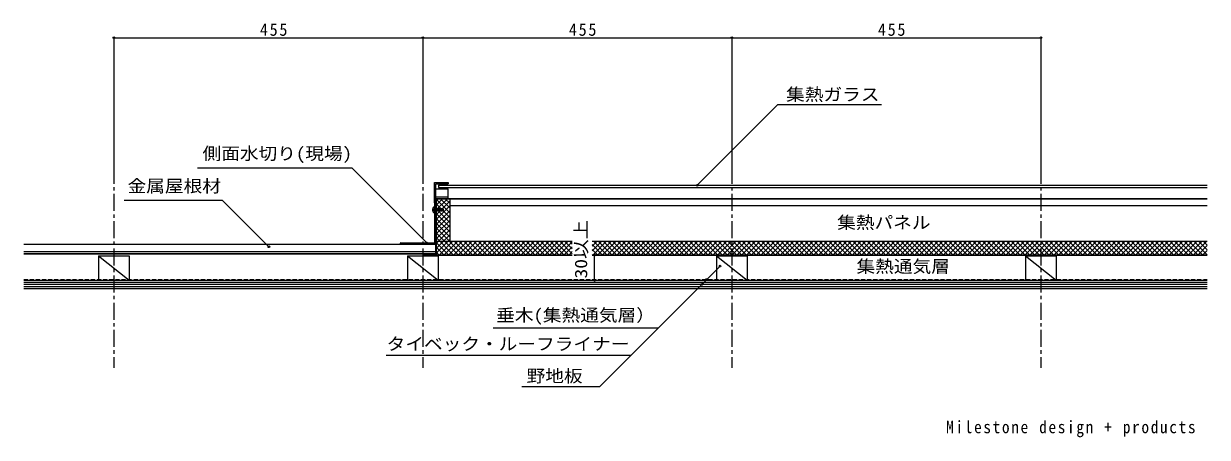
# Model space of a CAD drawing. Units: millimetres, scale not verified. Extents: x -981 to 762, y -380 to 229.
import ezdxf
from ezdxf.enums import TextEntityAlignment as Align

# ---------------------------------------------------------------- set-up
doc = ezdxf.new("R2010")
doc.units = ezdxf.units.MM
doc.header["$LTSCALE"] = 5
doc.header["$PDMODE"] = 32
doc.header["$PDSIZE"] = 2.5
doc.linetypes.add('CHAIN1', pattern=[8, 5, -1, 1, -1])
doc.linetypes.add('DASHED1', pattern=[1.8, 1.2, -0.6])
doc.layers.add('0-1', color=7, linetype='Continuous')
doc.styles.add('ＭＳ ゴシック', font='')
doc.styles.add('ＭＳ 明朝', font='')
doc.styles.get('ＭＳ ゴシック').set_extended_font_data('MS Gothic')
doc.styles.get('ＭＳ 明朝').set_extended_font_data('MS Mincho')

msp = doc.modelspace()

# ---------------------------------------------------------------- linework, layer by layer
at = {"layer": '0-1'}
for p, q in [((-848.324, 208.495), (-393.324, 208.495)), ((-848.324, 208.495), (-848.324, 18.54)), ((-393.324, 208.495), (-393.324, 18.54)), ((-393.324, 208.495), (61.676, 208.495)), ((61.676, 208.495), (61.676, 18.54)), ((61.676, 208.495), (516.676, 208.495)), ((516.676, 208.495), (516.676, 18.54)), ((10.74, -8.53), (129.344, 110.074)), ((129.344, 110.074), (282.07, 110.074)), ((-497.686, 16.578), (-725.132, 16.578)), ((-387.728, -93.38), (-497.686, 16.578)), ((-376.324, -34.38), (-376.324, -4.38)), ((-376.324, -4.38), (-356.324, -4.38)), ((-374.324, -27.88), (-374.324, -6.38)), ((-374.324, -13.88), (-356.324, -13.88)), ((-370.24, -8.53), (-370.24, -11.73)), ((-370.24, -8.53), (761.676, -8.53)), ((-370.24, -11.73), (761.676, -11.73)), ((-358.324, -8.53), (-358.324, -6.38)), ((-358.324, -13.88), (-358.324, -11.73)), ((-356.324, -4.38), (-356.324, -6.38)), ((-356.324, -27.88), (-356.324, -13.88)), ((-688.319, -30.963), (-833.127, -30.963)), ((-620.113, -99.17), (-688.319, -30.963)), ((-376.324, -34.38), (-376.324, -93.38)), ((-375.924, -34.38), (-375.924, -93.78)), ((-374.324, -25.88), (-356.324, -25.88)), ((-374.324, -27.88), (761.676, -27.88)), ((-374.324, -27.88), (-374.324, -109.88)), ((-373.824, -28.38), (761.676, -28.38)), ((-373.824, -28.38), (-373.824, -110.88)), ((-373.824, -44.936), (-357.269, -28.38)), ((-373.824, -37.864), (-364.34, -28.38)), ((-373.824, -30.793), (-371.411, -28.38)), ((-373.824, -29.046), (-353.824, -49.046)), ((-373.824, -52.007), (-353.824, -32.007)), ((-367.419, -28.38), (-353.824, -41.975)), ((-360.348, -28.38), (-353.824, -34.904)), ((-353.824, -28.38), (-353.824, -90.88)), ((-377.243, -40.759), (-376.833, -40.759)), ((-377.243, -48.759), (-376.833, -48.759)), ((-376.333, -41.259), (-376.333, -48.259)), ((-376.033, -42.918), (-376.033, -46.601)), ((-376.033, -42.918), (-375.573, -43.041)), ((-375.94, -46.576), (-376.033, -45.053)), ((-376.033, -46.601), (-376, -46.71)), ((-376, -46.71), (-375.94, -46.576)), ((-375.94, -46.576), (-374.962, -46.314)), ((-375.459, -42.844), (-375.573, -43.041)), ((-375.573, -43.041), (-374.962, -46.314)), ((-375.459, -42.844), (-375.275, -42.844)), ((-375.275, -42.844), (-375.117, -43.163)), ((-374.338, -46.274), (-375.117, -43.163)), ((-375.117, -43.163), (-374.814, -43.244)), ((-374.661, -46.834), (-374.338, -46.274)), ((-374.338, -46.274), (-373.573, -46.274)), ((-373.956, -42.684), (-374.279, -43.244)), ((-373.956, -42.684), (-373.632, -43.244)), ((-373.956, -42.684), (-373.25, -46.834)), ((-373.824, -36.117), (-353.824, -56.117)), ((-373.824, -59.078), (-353.824, -39.078)), ((-373.824, -43.188), (-353.824, -63.188)), ((-373.824, -66.149), (-353.824, -46.149)), ((-373.824, -50.259), (-353.824, -70.259)), ((-372.927, -46.274), (-373.632, -43.244)), ((-373.25, -46.834), (-373.573, -46.274)), ((-373.25, -46.834), (-372.927, -46.274)), ((-372.927, -46.274), (-372.162, -46.274)), ((-372.545, -42.684), (-372.868, -43.244)), ((-372.545, -42.684), (-372.221, -43.244)), ((-372.545, -42.684), (-371.839, -46.834)), ((-371.516, -46.274), (-372.221, -43.244)), ((-371.839, -46.834), (-372.162, -46.274)), ((-371.839, -46.834), (-371.516, -46.274)), ((-371.516, -46.274), (-370.751, -46.274)), ((-371.133, -42.684), (-371.457, -43.244)), ((-371.133, -42.684), (-370.81, -43.244)), ((-371.133, -42.684), (-370.428, -46.834)), ((-370.105, -46.274), (-370.81, -43.244)), ((-370.428, -46.834), (-370.751, -46.274)), ((-370.428, -46.834), (-370.105, -46.274)), ((-370.105, -46.274), (-369.883, -46.274)), ((-369.722, -42.684), (-370.046, -43.244)), ((-369.883, -46.274), (-369.279, -46.381)), ((-369.631, -43.315), (-369.722, -42.684)), ((-369.593, -43.3), (-369.722, -42.684)), ((-369.592, -43.584), (-369.156, -46.593)), ((-369.53, -43.601), (-368.903, -46.593)), ((-369.425, -43.239), (-369.444, -43.167)), ((-369.35, -43.647), (-368.833, -46.459)), ((-369.156, -46.593), (-369.279, -46.381)), ((-369.156, -46.593), (-368.903, -46.593)), ((-368.833, -46.459), (-368.903, -46.593)), ((-368.833, -43.059), (-364.55, -43.059)), ((-368.833, -43.774), (-367.942, -43.774)), ((-368.833, -46.459), (-368.833, -43.774)), ((-368.833, -46.459), (-364.55, -46.459)), ((-367.942, -43.774), (-364.269, -44.759)), ((-365.291, -43.059), (-363.748, -44.898)), ((-364.55, -43.059), (-363.333, -44.509)), ((-353.824, -38.38), (761.676, -38.38)), ((-375.324, -65.38), (-374.924, -65.38)), ((-375.324, -65.38), (-375.324, -95.38)), ((-374.924, -65.38), (-374.924, -109.38)), ((-373.824, -73.22), (-353.824, -53.22)), ((-373.824, -57.33), (-353.824, -77.33)), ((-373.824, -80.291), (-353.824, -60.291)), ((-373.824, -64.401), (-353.824, -84.401)), ((-373.824, -87.362), (-353.824, -67.362)), ((-373.824, -71.472), (-334.417, -110.88)), ((-373.824, -94.433), (-353.824, -74.433)), ((-373.824, -78.544), (-341.488, -110.88)), ((-373.824, -101.504), (-353.824, -81.504)), ((-373.824, -85.615), (-348.559, -110.88)), ((-981.163, -95.38), (-375.324, -95.38)), ((-426.324, -94.18), (-426.324, -93.98)), ((-425.924, -93.98), (-425.924, -94.18)), ((-425.724, -93.38), (-376.324, -93.38)), ((-425.724, -93.78), (-375.924, -93.78)), ((-425.724, -94.38), (-419.324, -94.38)), ((-425.724, -94.78), (-419.324, -94.78)), ((-419.324, -94.38), (-419.324, -94.78)), ((-373.824, -108.575), (-353.824, -88.575)), ((-373.824, -90.88), (-173.336, -90.88)), ((-373.824, -92.686), (-355.63, -110.88)), ((-373.824, -99.757), (-362.701, -110.88)), ((-369.058, -110.88), (-349.058, -90.88)), ((-361.987, -110.88), (-341.987, -90.88)), ((-354.916, -110.88), (-334.916, -90.88)), ((-347.845, -110.88), (-327.845, -90.88)), ((-347.346, -90.88), (-327.346, -110.88)), ((-340.774, -110.88), (-320.774, -90.88)), ((-340.275, -90.88), (-320.275, -110.88)), ((-333.703, -110.88), (-313.703, -90.88)), ((-333.204, -90.88), (-313.204, -110.88)), ((-326.632, -110.88), (-306.632, -90.88)), ((-326.133, -90.88), (-306.133, -110.88)), ((-319.561, -110.88), (-299.561, -90.88)), ((-319.062, -90.88), (-299.062, -110.88)), ((-312.49, -110.88), (-292.49, -90.88)), ((-311.991, -90.88), (-291.991, -110.88)), ((-305.418, -110.88), (-285.418, -90.88)), ((-304.919, -90.88), (-284.919, -110.88)), ((-298.347, -110.88), (-278.347, -90.88)), ((-297.848, -90.88), (-277.848, -110.88)), ((-291.276, -110.88), (-271.276, -90.88)), ((-290.777, -90.88), (-270.777, -110.88)), ((-284.205, -110.88), (-264.205, -90.88)), ((-283.706, -90.88), (-263.706, -110.88)), ((-277.134, -110.88), (-257.134, -90.88)), ((-276.635, -90.88), (-256.635, -110.88)), ((-270.063, -110.88), (-250.063, -90.88)), ((-269.564, -90.88), (-249.564, -110.88)), ((-262.992, -110.88), (-242.992, -90.88)), ((-262.493, -90.88), (-242.493, -110.88)), ((-255.921, -110.88), (-235.921, -90.88)), ((-255.422, -90.88), (-235.422, -110.88)), ((-248.85, -110.88), (-228.85, -90.88)), ((-248.351, -90.88), (-228.351, -110.88)), ((-241.779, -110.88), (-221.779, -90.88)), ((-241.28, -90.88), (-221.28, -110.88)), ((-234.708, -110.88), (-214.708, -90.88)), ((-234.209, -90.88), (-214.209, -110.88)), ((-227.637, -110.88), (-207.637, -90.88)), ((-227.138, -90.88), (-207.138, -110.88)), ((-220.566, -110.88), (-200.566, -90.88)), ((-220.067, -90.88), (-200.067, -110.88)), ((-213.495, -110.88), (-193.495, -90.88)), ((-212.996, -90.88), (-192.996, -110.88)), ((-206.424, -110.88), (-186.424, -90.88)), ((-205.925, -90.88), (-185.925, -110.88)), ((-199.352, -110.88), (-179.352, -90.88)), ((-198.853, -90.88), (-178.853, -110.88)), ((-192.281, -110.88), (-173.336, -91.935)), ((-191.782, -90.88), (-173.336, -109.326)), ((-185.21, -110.88), (-173.336, -99.006)), ((-184.711, -90.88), (-173.336, -102.255)), ((-177.64, -90.88), (-173.336, -95.184)), ((-144.229, -105.254), (-129.855, -90.88)), ((-144.229, -98.183), (-136.926, -90.88)), ((-144.229, -90.88), (761.676, -90.88)), ((-144.229, -96.007), (-129.356, -110.88)), ((-144.229, -103.078), (-136.427, -110.88)), ((-142.784, -110.88), (-122.784, -90.88)), ((-142.285, -90.88), (-122.285, -110.88)), ((-135.713, -110.88), (-115.713, -90.88)), ((-135.214, -90.88), (-115.214, -110.88)), ((-128.642, -110.88), (-108.642, -90.88)), ((-128.143, -90.88), (-108.143, -110.88)), ((-121.571, -110.88), (-101.571, -90.88)), ((-121.072, -90.88), (-101.072, -110.88)), ((-114.5, -110.88), (-94.5, -90.88)), ((-114.001, -90.88), (-94.001, -110.88)), ((-107.429, -110.88), (-87.429, -90.88)), ((-106.93, -90.88), (-86.93, -110.88)), ((-100.357, -110.88), (-80.357, -90.88)), ((-99.859, -90.88), (-79.859, -110.88)), ((-93.286, -110.88), (-73.286, -90.88)), ((-92.787, -90.88), (-72.787, -110.88)), ((-86.215, -110.88), (-66.215, -90.88)), ((-85.716, -90.88), (-65.716, -110.88)), ((-79.144, -110.88), (-59.144, -90.88)), ((-78.645, -90.88), (-58.645, -110.88)), ((-72.073, -110.88), (-52.073, -90.88)), ((-71.574, -90.88), (-51.574, -110.88)), ((-65.002, -110.88), (-45.002, -90.88)), ((-64.503, -90.88), (-44.503, -110.88)), ((-57.931, -110.88), (-37.931, -90.88)), ((-57.432, -90.88), (-37.432, -110.88)), ((-50.86, -110.88), (-30.86, -90.88)), ((-50.361, -90.88), (-30.361, -110.88)), ((-43.789, -110.88), (-23.789, -90.88)), ((-43.29, -90.88), (-23.29, -110.88)), ((-36.718, -110.88), (-16.718, -90.88)), ((-36.219, -90.88), (-16.219, -110.88)), ((-29.647, -110.88), (-9.647, -90.88)), ((-29.148, -90.88), (-9.148, -110.88)), ((-22.576, -110.88), (-2.576, -90.88)), ((-22.077, -90.88), (-2.077, -110.88)), ((-15.505, -110.88), (4.495, -90.88)), ((-15.006, -90.88), (4.994, -110.88)), ((-8.434, -110.88), (11.566, -90.88)), ((-7.935, -90.88), (12.065, -110.88)), ((-1.363, -110.88), (18.637, -90.88)), ((-0.864, -90.88), (19.136, -110.88)), ((5.709, -110.88), (25.709, -90.88)), ((6.208, -90.88), (26.208, -110.88)), ((12.78, -110.88), (32.78, -90.88)), ((13.279, -90.88), (33.279, -110.88)), ((19.851, -110.88), (39.851, -90.88)), ((20.35, -90.88), (40.35, -110.88)), ((26.922, -110.88), (46.922, -90.88)), ((27.421, -90.88), (47.421, -110.88)), ((33.993, -110.88), (53.993, -90.88)), ((34.492, -90.88), (54.492, -110.88)), ((41.064, -110.88), (61.064, -90.88)), ((41.563, -90.88), (61.563, -110.88)), ((48.135, -110.88), (68.135, -90.88)), ((48.634, -90.88), (68.634, -110.88)), ((55.206, -110.88), (75.206, -90.88)), ((55.705, -90.88), (75.705, -110.88)), ((62.277, -110.88), (82.277, -90.88)), ((62.776, -90.88), (82.776, -110.88)), ((69.348, -110.88), (89.348, -90.88)), ((69.847, -90.88), (89.847, -110.88)), ((76.419, -110.88), (96.419, -90.88)), ((76.918, -90.88), (96.918, -110.88)), ((83.49, -110.88), (103.49, -90.88)), ((83.989, -90.88), (103.989, -110.88)), ((90.561, -110.88), (110.561, -90.88)), ((91.06, -90.88), (111.06, -110.88)), ((97.632, -110.88), (117.632, -90.88)), ((98.131, -90.88), (118.131, -110.88)), ((104.703, -110.88), (124.703, -90.88)), ((105.202, -90.88), (125.202, -110.88)), ((111.775, -110.88), (131.775, -90.88)), ((112.274, -90.88), (132.274, -110.88)), ((118.846, -110.88), (138.846, -90.88)), ((119.345, -90.88), (139.345, -110.88)), ((125.917, -110.88), (145.917, -90.88)), ((126.416, -90.88), (146.416, -110.88)), ((132.988, -110.88), (152.988, -90.88)), ((133.487, -90.88), (153.487, -110.88)), ((140.059, -110.88), (160.059, -90.88)), ((140.558, -90.88), (160.558, -110.88)), ((147.13, -110.88), (167.13, -90.88)), ((147.629, -90.88), (167.629, -110.88)), ((154.201, -110.88), (174.201, -90.88)), ((154.7, -90.88), (174.7, -110.88)), ((161.272, -110.88), (181.272, -90.88)), ((161.771, -90.88), (181.771, -110.88)), ((168.343, -110.88), (188.343, -90.88)), ((168.842, -90.88), (188.842, -110.88)), ((175.414, -110.88), (195.414, -90.88)), ((175.913, -90.88), (195.913, -110.88)), ((182.485, -110.88), (202.485, -90.88)), ((182.984, -90.88), (202.984, -110.88)), ((189.556, -110.88), (209.556, -90.88)), ((190.055, -90.88), (210.055, -110.88)), ((196.627, -110.88), (216.627, -90.88)), ((197.126, -90.88), (217.126, -110.88)), ((203.698, -110.88), (223.698, -90.88)), ((204.197, -90.88), (224.197, -110.88)), ((210.769, -110.88), (230.769, -90.88)), ((211.268, -90.88), (231.268, -110.88)), ((217.841, -110.88), (237.841, -90.88)), ((218.34, -90.88), (238.34, -110.88)), ((224.912, -110.88), (244.912, -90.88)), ((225.411, -90.88), (245.411, -110.88)), ((231.983, -110.88), (251.983, -90.88)), ((232.482, -90.88), (252.482, -110.88)), ((239.054, -110.88), (259.054, -90.88)), ((239.553, -90.88), (259.553, -110.88)), ((246.125, -110.88), (266.125, -90.88)), ((246.624, -90.88), (266.624, -110.88)), ((253.196, -110.88), (273.196, -90.88)), ((253.695, -90.88), (273.695, -110.88)), ((260.267, -110.88), (280.267, -90.88)), ((260.766, -90.88), (280.766, -110.88)), ((267.338, -110.88), (287.338, -90.88)), ((267.837, -90.88), (287.837, -110.88)), ((274.409, -110.88), (294.409, -90.88)), ((274.908, -90.88), (294.908, -110.88)), ((281.48, -110.88), (301.48, -90.88)), ((281.979, -90.88), (301.979, -110.88)), ((288.551, -110.88), (308.551, -90.88)), ((289.05, -90.88), (309.05, -110.88)), ((295.622, -110.88), (315.622, -90.88)), ((296.121, -90.88), (316.121, -110.88)), ((302.693, -110.88), (322.693, -90.88)), ((303.192, -90.88), (323.192, -110.88)), ((309.764, -110.88), (329.764, -90.88)), ((310.263, -90.88), (330.263, -110.88)), ((316.836, -110.88), (336.836, -90.88)), ((317.335, -90.88), (337.335, -110.88)), ((323.907, -110.88), (343.907, -90.88)), ((324.406, -90.88), (344.406, -110.88)), ((330.978, -110.88), (350.978, -90.88)), ((331.477, -90.88), (351.477, -110.88)), ((338.049, -110.88), (358.049, -90.88)), ((338.548, -90.88), (358.548, -110.88)), ((345.12, -110.88), (365.12, -90.88)), ((345.619, -90.88), (365.619, -110.88)), ((352.191, -110.88), (372.191, -90.88)), ((352.69, -90.88), (372.69, -110.88)), ((359.262, -110.88), (379.262, -90.88)), ((359.761, -90.88), (379.761, -110.88)), ((366.333, -110.88), (386.333, -90.88)), ((366.832, -90.88), (386.832, -110.88)), ((373.404, -110.88), (393.404, -90.88)), ((373.903, -90.88), (393.903, -110.88)), ((380.475, -110.88), (400.475, -90.88)), ((380.974, -90.88), (400.974, -110.88)), ((387.546, -110.88), (407.546, -90.88)), ((388.045, -90.88), (408.045, -110.88)), ((394.617, -110.88), (414.617, -90.88)), ((395.116, -90.88), (415.116, -110.88)), ((401.688, -110.88), (421.688, -90.88)), ((402.187, -90.88), (422.187, -110.88)), ((408.759, -110.88), (428.759, -90.88)), ((409.258, -90.88), (429.258, -110.88)), ((415.83, -110.88), (435.83, -90.88)), ((416.329, -90.88), (436.329, -110.88)), ((422.902, -110.88), (442.902, -90.88)), ((423.401, -90.88), (443.401, -110.88)), ((429.973, -110.88), (449.973, -90.88)), ((430.472, -90.88), (450.472, -110.88)), ((437.044, -110.88), (457.044, -90.88)), ((437.543, -90.88), (457.543, -110.88)), ((444.115, -110.88), (464.115, -90.88)), ((444.614, -90.88), (464.614, -110.88)), ((451.186, -110.88), (471.186, -90.88)), ((451.685, -90.88), (471.685, -110.88)), ((458.257, -110.88), (478.257, -90.88)), ((458.756, -90.88), (478.756, -110.88)), ((465.328, -110.88), (485.328, -90.88)), ((465.827, -90.88), (485.827, -110.88)), ((472.399, -110.88), (492.399, -90.88)), ((472.898, -90.88), (492.898, -110.88)), ((479.47, -110.88), (499.47, -90.88)), ((479.969, -90.88), (499.969, -110.88)), ((486.541, -110.88), (506.541, -90.88)), ((487.04, -90.88), (507.04, -110.88)), ((493.612, -110.88), (513.612, -90.88)), ((494.111, -90.88), (514.111, -110.88)), ((500.683, -110.88), (520.683, -90.88)), ((501.182, -90.88), (521.182, -110.88)), ((507.754, -110.88), (527.754, -90.88)), ((508.253, -90.88), (528.253, -110.88)), ((514.825, -110.88), (534.825, -90.88)), ((515.324, -90.88), (535.324, -110.88)), ((521.896, -110.88), (541.896, -90.88)), ((522.395, -90.88), (542.395, -110.88)), ((528.968, -110.88), (548.968, -90.88)), ((529.467, -90.88), (549.467, -110.88)), ((536.039, -110.88), (556.039, -90.88)), ((536.538, -90.88), (556.538, -110.88)), ((543.11, -110.88), (563.11, -90.88)), ((543.609, -90.88), (563.609, -110.88)), ((550.181, -110.88), (570.181, -90.88)), ((550.68, -90.88), (570.68, -110.88)), ((557.252, -110.88), (577.252, -90.88)), ((557.751, -90.88), (577.751, -110.88)), ((564.323, -110.88), (584.323, -90.88)), ((564.822, -90.88), (584.822, -110.88)), ((571.394, -110.88), (591.394, -90.88)), ((571.893, -90.88), (591.893, -110.88)), ((578.465, -110.88), (598.465, -90.88)), ((578.964, -90.88), (598.964, -110.88)), ((585.536, -110.88), (605.536, -90.88)), ((586.035, -90.88), (606.035, -110.88)), ((592.607, -110.88), (612.607, -90.88)), ((593.106, -90.88), (613.106, -110.88)), ((599.678, -110.88), (619.678, -90.88)), ((600.177, -90.88), (620.177, -110.88)), ((606.749, -110.88), (626.749, -90.88)), ((607.248, -90.88), (627.248, -110.88)), ((613.82, -110.88), (633.82, -90.88)), ((614.319, -90.88), (634.319, -110.88)), ((620.891, -110.88), (640.891, -90.88)), ((621.39, -90.88), (641.39, -110.88)), ((627.962, -110.88), (647.962, -90.88)), ((628.461, -90.88), (648.461, -110.88)), ((635.034, -110.88), (655.034, -90.88)), ((635.533, -90.88), (655.533, -110.88)), ((642.105, -110.88), (662.105, -90.88)), ((642.604, -90.88), (662.604, -110.88)), ((649.176, -110.88), (669.176, -90.88)), ((649.675, -90.88), (669.675, -110.88)), ((656.247, -110.88), (676.247, -90.88)), ((656.746, -90.88), (676.746, -110.88)), ((663.318, -110.88), (683.318, -90.88)), ((663.817, -90.88), (683.817, -110.88)), ((670.389, -110.88), (690.389, -90.88)), ((670.888, -90.88), (690.888, -110.88)), ((677.46, -110.88), (697.46, -90.88)), ((677.959, -90.88), (697.959, -110.88)), ((684.531, -110.88), (704.531, -90.88)), ((685.03, -90.88), (705.03, -110.88)), ((691.602, -110.88), (711.602, -90.88)), ((692.101, -90.88), (712.101, -110.88)), ((698.673, -110.88), (718.673, -90.88)), ((699.172, -90.88), (719.172, -110.88)), ((705.744, -110.88), (725.744, -90.88)), ((706.243, -90.88), (726.243, -110.88)), ((712.815, -110.88), (732.815, -90.88)), ((713.314, -90.88), (733.314, -110.88)), ((719.886, -110.88), (739.886, -90.88)), ((720.385, -90.88), (740.385, -110.88)), ((726.957, -110.88), (746.957, -90.88)), ((727.456, -90.88), (747.456, -110.88)), ((734.029, -110.88), (754.029, -90.88)), ((734.528, -90.88), (754.528, -110.88)), ((741.1, -110.88), (761.1, -90.88)), ((741.599, -90.88), (761.599, -110.88)), ((748.171, -110.88), (761.676, -97.375)), ((748.67, -90.88), (761.676, -103.886)), ((755.242, -110.88), (761.676, -104.446)), ((755.741, -90.88), (761.676, -96.815)), ((-981.163, -105.98), (-374.924, -105.98)), ((-981.163, -108.98), (-374.924, -108.98)), ((-981.163, -109.38), (-376.132, -109.38)), ((-870.824, -112.38), (-870.824, -148.38)), ((-870.824, -112.38), (-825.824, -148.38)), ((-415.824, -112.38), (-415.824, -148.38)), ((-415.824, -112.38), (-370.824, -148.38)), ((-392.324, -109.88), (-392.324, -111.38)), ((-392.324, -109.88), (-374.324, -109.88)), ((-392.324, -110.38), (-373.824, -110.38)), ((-392.324, -110.88), (-173.336, -110.88)), ((-392.324, -111.38), (-173.336, -111.38)), ((-376.132, -109.38), (-374.924, -109.38)), ((-373.824, -106.828), (-369.772, -110.88)), ((-178.139, -110.88), (-173.336, -106.077)), ((-144.229, -110.149), (-143.498, -110.88)), ((-144.229, -110.88), (761.676, -110.88)), ((-144.229, -111.38), (761.676, -111.38)), ((-140.434, -148.38), (-140.434, -111.38)), ((39.176, -112.38), (39.176, -148.38)), ((39.176, -112.38), (84.176, -148.38)), ((494.176, -112.38), (494.176, -148.38)), ((494.176, -112.38), (539.176, -148.38)), ((44.137, -127.636), (-133.394, -305.166)), ((-981.163, -148.38), (761.676, -148.38)), ((-981.163, -151.38), (761.676, -151.38)), ((-981.163, -154.38), (761.676, -154.38)), ((-981.163, -157.38), (761.676, -157.38)), ((-981.163, -160.38), (761.676, -160.38)), ((-46.996, -218.768), (-289.794, -218.768)), ((-87.236, -259.008), (-447.32, -259.008)), ((-133.394, -305.166), (-247.883, -305.166))]:
    msp.add_line(p, q, dxfattribs=at)
at = {"layer": '0-1', "linetype": 'CHAIN1'}
for p, q in [((-848.324, 18.54), (-848.324, -277.291)), ((-393.324, 18.54), (-393.324, -277.291)), ((61.676, 18.54), (61.676, -277.291)), ((516.676, 18.54), (516.676, -277.291)), ((-379.814, -44.759), (-362.333, -44.759))]:
    msp.add_line(p, q, dxfattribs=at)
at = {"layer": '0-1', "linetype": 'DASHED1'}
for p, q in [((-378.812, -42.682), (-376.942, -43.614)), ((-378.812, -46.837), (-376.942, -45.904)), ((-981.163, -147.38), (761.676, -147.38))]:
    msp.add_line(p, q, dxfattribs=at)
at = {"layer": '0-1'}
for points in [[(-376.324, -34.38), (-374.324, -34.38), (-374.324, -6.38), (-356.324, -6.38)], [(-379.135, -45.232), (-378.814, -45.211), (-378.814, -44.308), (-379.135, -44.287)], [(-375.459, -42.844), (-375.014, -44.759), (-375.275, -42.844)], [(-375.014, -44.759), (-374.661, -46.834), (-374.962, -46.314)], [(-374.814, -43.244), (-374.279, -43.244), (-373.573, -46.274)], [(-373.632, -43.244), (-372.868, -43.244), (-372.162, -46.274)], [(-372.221, -43.244), (-371.457, -43.244), (-370.751, -46.274)], [(-370.81, -43.244), (-370.046, -43.244), (-369.279, -46.381)], [(-368.833, -43.059), (-369.157, -43.155), (-369.479, -43.258), (-369.726, -43.359), (-369.823, -43.454), (-369.724, -43.538), (-369.478, -43.615), (-369.156, -43.692), (-368.833, -43.774)], [(-369.722, -42.684), (-369.444, -43.167), (-368.833, -43.059)], [(-364.55, -46.459), (-364.856, -46.079), (-365.12, -45.717), (-365.309, -45.392), (-365.391, -45.122), (-365.333, -44.926), (-365.173, -44.826), (-364.933, -44.776), (-364.628, -44.759), (-364.269, -44.759)], [(-363.333, -44.509), (-363.333, -45.009), (-364.55, -46.459)], [(-363.333, -44.759), (-363.437, -44.807), (-363.54, -44.85), (-363.644, -44.882), (-363.748, -44.898), (-363.878, -44.891), (-364.008, -44.861), (-364.138, -44.814), (-364.269, -44.759)], [(-870.824, -112.38), (-825.824, -112.38), (-825.824, -148.38)], [(-415.824, -112.38), (-370.824, -112.38), (-370.824, -148.38)], [(39.176, -112.38), (84.176, -112.38), (84.176, -148.38)], [(494.176, -112.38), (539.176, -112.38), (539.176, -148.38)]]:
    msp.add_lwpolyline(points, dxfattribs=at)
at = {"layer": '0-1', "linetype": 'DASHED1'}
msp.add_lwpolyline([(-376.942, -43.614), (-376.333, -44.759), (-376.942, -45.904)], dxfattribs=at)
at = {"layer": '0-1'}
for centre, radius, start, end in [((-372.652, -44.759), 6.5, 146.94426, 175.83199), ((-372.652, -44.759), 6.5, 184.168, 213.05573), ((-377.262, -41.759), 1, 90, 146.94426), ((-377.262, -47.759), 1, 213.05573, 270), ((-376.833, -41.259), 0.5, 0, 90), ((-376.833, -48.259), 0.5, 270, 0), ((-375.833, -42.459), 0.5, 180, 246.42181), ((-375.833, -47.059), 0.5, 113.57817, 180), ((-425.724, -93.98), 0.6, 90, 180), ((-425.724, -94.18), 0.6, 180, 270), ((-425.724, -93.98), 0.2, 90, 180), ((-425.724, -94.18), 0.2, 180, 270)]:
    msp.add_arc(centre, radius, start, end, dxfattribs=at)
for p in [(-848.324, 208.495), (-393.324, 208.495), (61.676, 208.495), (516.676, 208.495), (10.74, -8.53), (-620.113, -99.17), (-387.728, -93.38), (-140.434, -111.38), (44.137, -127.636), (-140.434, -148.38), (17.392, -154.38), (24.392, -147.38)]:
    msp.add_point(p, dxfattribs=at)

# ---------------------------------------------------------------- texts
at = {"layer": '0-1', "style": 'ＭＳ ゴシック', "width": 1.1}
for s, p in [('集熱ガラス', (141.467, 110.289)), ('側面水切り(現場)', (-717.769, 23.474)), ('金属屋根材', (-828.218, -24.387)), ('集熱パネル', (216.632, -78.153)), ('集熱通気層', (245.11, -142.703)), ('垂木(集熱通気層）', (-285.42, -214.429)), ('タイベック・ルーフライナー', (-446.75, -256.758)), ('野地板', (-240.695, -303.879))]:
    msp.add_text(s, height=18.33, dxfattribs=at).set_placement(p, align=Align.BOTTOM_LEFT)
at = {"layer": '0-1', "style": 'ＭＳ ゴシック', "width": 1.15}
msp.add_text('30以上', height=18.33, rotation=90, dxfattribs=at).set_placement((-145.911, -145.788), align=Align.BOTTOM_LEFT)
at = {"layer": '0-1', "char_height": 18.33, "attachment_point": 7}
for s, insert, style in [('\\T1.21;\\W0.95;455', (-633.324, 210.995), 'ＭＳ ゴシック'), ('\\T1.21;\\W0.95;455', (-178.324, 210.995), 'ＭＳ ゴシック'), ('\\T1.21;\\W0.95;455', (276.676, 210.995), 'ＭＳ ゴシック'), ('\\T1.22;\\W0.9;Milestone\\~design\\~+\\~products', (377.143, -379.5), 'ＭＳ 明朝')]:
    msp.add_mtext(s, dxfattribs=dict(at, insert=insert, style=style))

doc.saveas('drawing.dxf')
